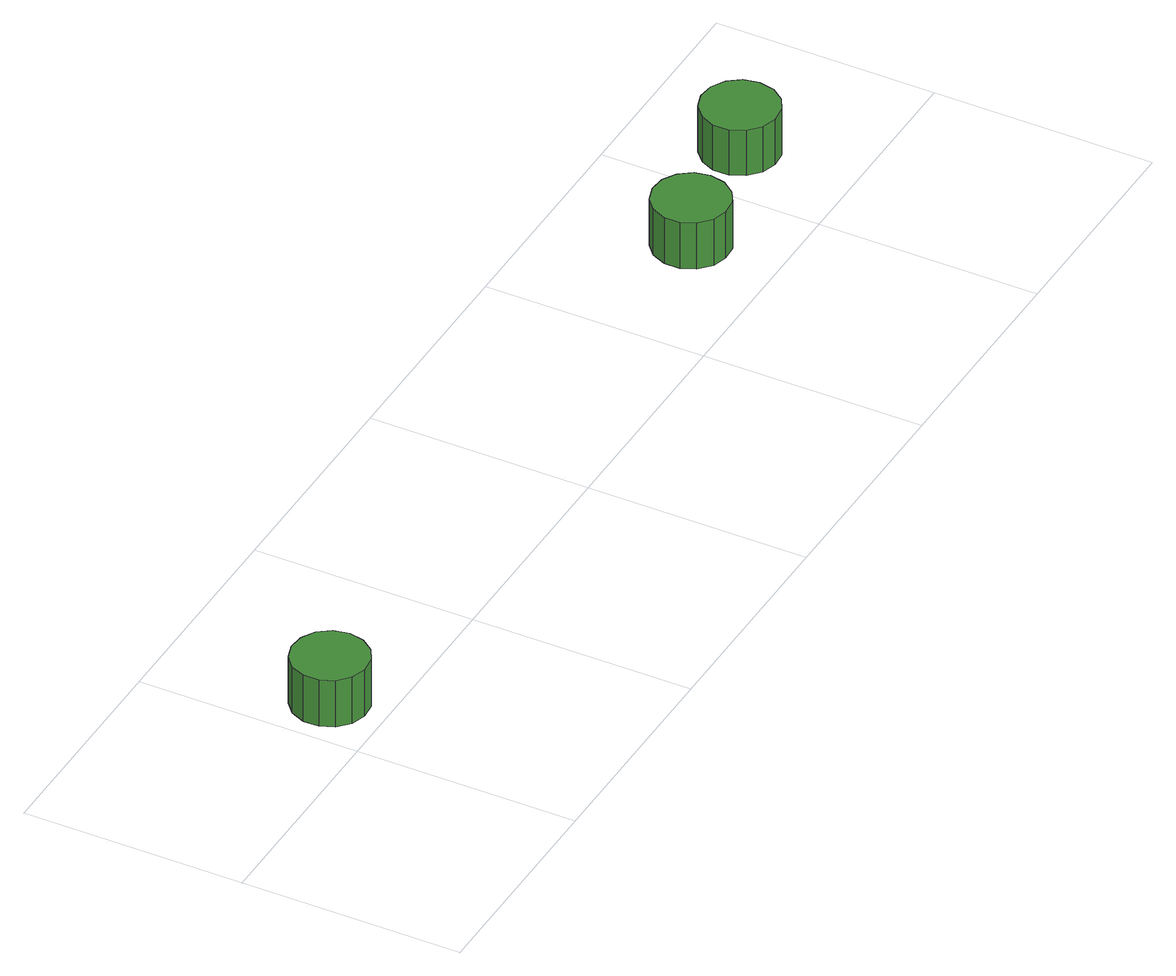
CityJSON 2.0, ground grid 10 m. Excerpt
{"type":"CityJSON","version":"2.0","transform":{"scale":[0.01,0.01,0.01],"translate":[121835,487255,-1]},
"CityObjects":{
"tree1":{"type":"SolitaryVegetationObject","attributes":{"function":"something"},"geometry":[{"type":"MultiSurface","lod":"1","boundaries":[[[0,1,2,3,4,5,6,7,8,9,10,11,12,13,14]],[[15,16,17,18,19,20,21,22,23,24,25,26,27,28,29]],[[0,29,28,1]],[[1,28,27,2]],[[2,27,26,3]],[[3,26,25,4]],[[4,25,24,5]],[[5,24,23,6]],[[6,23,22,7]],[[7,22,21,8]],[[8,21,20,9]],[[9,20,19,10]],[[10,19,18,11]],[[11,18,17,12]],[[12,17,16,13]],[[13,16,15,14]],[[14,15,29,0]]]}]},
"tree2":{"type":"SolitaryVegetationObject","attributes":{"function":"something"},"geometry":[{"type":"MultiSurface","lod":"1","boundaries":[[[30,31,32,33,34,35,36,37,38,39,40,41,42,43,44]],[[45,46,47,48,49,50,51,52,53,54,55,56,57,58,59]],[[30,59,58,31]],[[31,58,57,32]],[[32,57,56,33]],[[33,56,55,34]],[[34,55,54,35]],[[35,54,53,36]],[[36,53,52,37]],[[37,52,51,38]],[[38,51,50,39]],[[39,50,49,40]],[[40,49,48,41]],[[41,48,47,42]],[[42,47,46,43]],[[43,46,45,44]],[[44,45,59,30]]]}]},
"tree3":{"type":"SolitaryVegetationObject","attributes":{"function":"something"},"geometry":[{"type":"MultiSurface","lod":"1","boundaries":[[[60,61,62,63,64,65,66,67,68,69,70,71,72,73,74]],[[75,76,77,78,79,80,81,82,83,84,85,86,87,88,89]],[[60,89,88,61]],[[61,88,87,62]],[[62,87,86,63]],[[63,86,85,64]],[[64,85,84,65]],[[65,84,83,66]],[[66,83,82,67]],[[67,82,81,68]],[[68,81,80,69]],[[69,80,79,70]],[[70,79,78,71]],[[71,78,77,72]],[[72,77,76,73]],[[73,76,75,74]],[[74,75,89,60]]]}]}
},
"vertices":[
[414,253,294],[399,322,294],[358,379,294],[296,414,294],[226,422,294],[159,400,294],[106,353,294],[78,288,294],[78,218,294],[106,153,294],[159,106,294],[226,84,294],[296,91,294],[358,127,294],[399,184,294],[399,184,59],[358,127,59],[296,91,59],[226,84,59],[159,106,59],[106,153,59],[78,218,59],[78,288,59],[106,353,59],[159,400,59],[226,422,59],[296,414,59],[358,379,59],[399,322,59],[414,253,59],
[3813,397,294],[3799,466,294],[3757,523,294],[3696,559,294],[3625,566,294],[3558,544,294],[3505,497,294],[3477,432,294],[3477,361,294],[3505,297,294],[3558,249,294],[3625,228,294],[3696,235,294],[3757,270,294],[3799,328,294],[3799,328,60],[3757,270,60],[3696,235,60],[3625,228,60],[3558,249,60],[3505,297,60],[3477,361,60],[3477,432,60],[3505,497,60],[3558,544,60],[3625,566,60],[3696,559,60],[3757,523,60],[3799,466,60],[3813,397,60],
[4462,515,290],[4448,585,290],[4406,642,290],[4344,678,290],[4273,686,290],[4205,664,290],[4152,616,290],[4123,551,290],[4123,479,290],[4152,414,290],[4205,366,290],[4273,344,290],[4344,352,290],[4406,387,290],[4448,445,290],[4448,445,60],[4406,387,60],[4344,352,60],[4273,344,60],[4205,366,60],[4152,414,60],[4123,479,60],[4123,551,60],[4152,616,60],[4205,664,60],[4273,686,60],[4344,678,60],[4406,642,60],[4448,585,60],[4462,515,60]
]}
